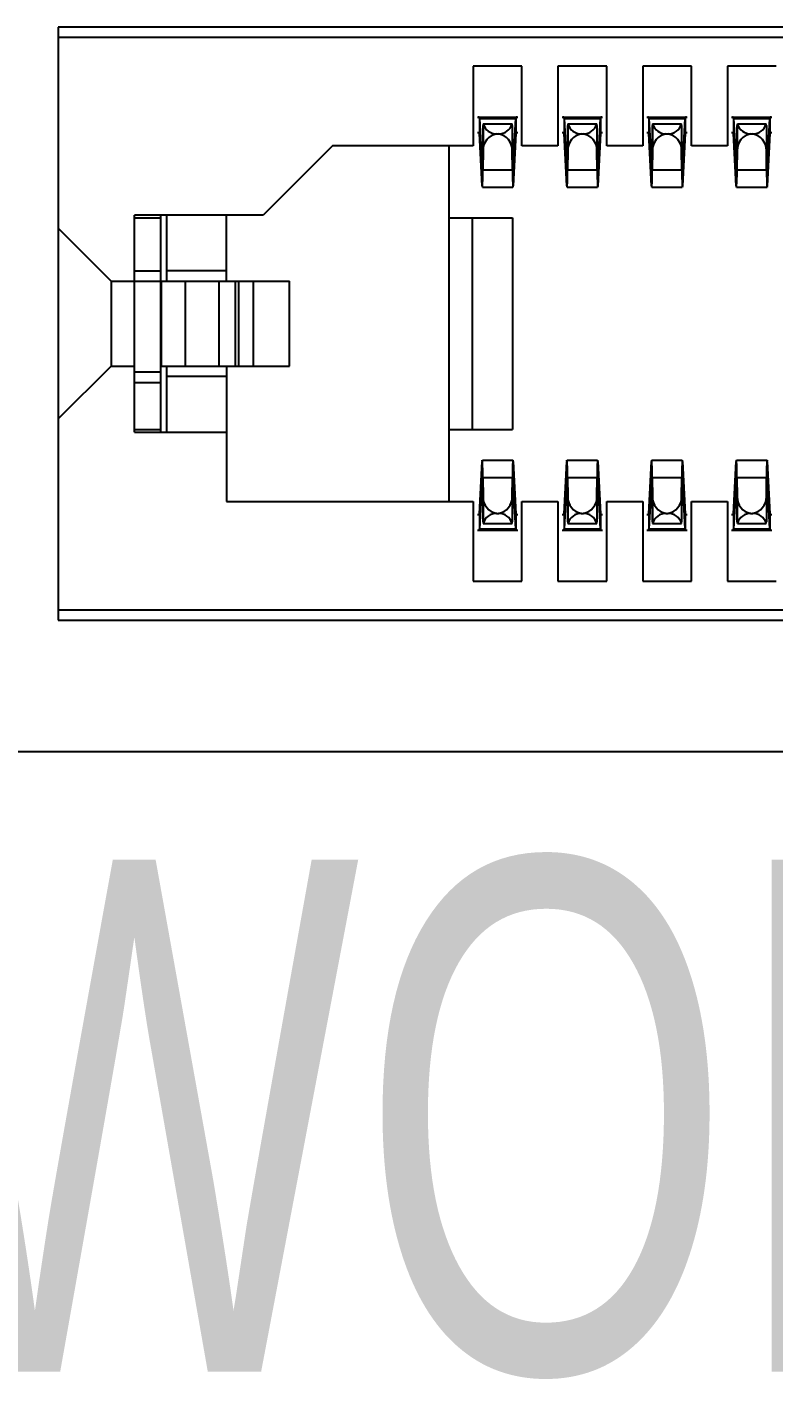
# Model space of a CAD drawing. Header units: millimetres. Extents: x -29 to 45, y -58 to 43.
# Drawn here: x -14.04 to -6.99, y -48.92 to -36.16 of the extents above; entities that cross this region are included whole.
import ezdxf

# ---------------------------------------------------------------- set-up
doc = ezdxf.new("R2010")
doc.units = ezdxf.units.MM
doc.styles.add('SLDTEXTSTYLE0', font='TXT', dxfattribs={"width": 0.7})

msp = doc.modelspace()

# ---------------------------------------------------------------- linework, layer by layer
at = {"color": 7, "linetype": 'Continuous', "lineweight": 25}
for p, q in [((-13.75, -36.16), (-13.75, -41.76)), ((12.2, -36.16), (-13.75, -36.16)), ((12.3, -36.26), (-13.75, -36.26)), ((-9.83, -36.53), (-9.83, -37.28)), ((-9.37, -36.53), (-9.83, -36.53)), ((-9.37, -37.28), (-9.37, -36.53)), ((-9.03, -36.53), (-9.03, -37.28)), ((-8.57, -36.53), (-9.03, -36.53)), ((-8.57, -37.28), (-8.57, -36.53)), ((-8.23, -36.53), (-8.23, -37.28)), ((-7.77, -36.53), (-8.23, -36.53)), ((-7.77, -37.28), (-7.77, -36.53)), ((-6.97, -36.53), (-7.43, -36.53)), ((-7.43, -36.53), (-7.43, -37.28)), ((-9.79, -37.01), (-9.41, -37.01)), ((-9.772, -37.016), (-9.772, -37.165)), ((-9.772, -37.024), (-9.745, -37.513)), ((-9.772, -37.024), (-9.428, -37.024)), ((-9.741, -37.413), (-9.738, -37.09)), ((-9.738, -37.09), (-9.738, -37.325)), ((-9.736, -37.074), (-9.464, -37.074)), ((-9.463, -37.09), (-9.463, -37.325)), ((-9.463, -37.09), (-9.459, -37.413)), ((-9.455, -37.513), (-9.428, -37.024)), ((-9.428, -37.016), (-9.428, -37.165)), ((-8.99, -37.01), (-8.61, -37.01)), ((-8.972, -37.016), (-8.972, -37.165)), ((-8.972, -37.024), (-8.945, -37.513)), ((-8.972, -37.024), (-8.628, -37.024)), ((-8.941, -37.413), (-8.938, -37.09)), ((-8.938, -37.09), (-8.938, -37.325)), ((-8.936, -37.074), (-8.664, -37.074)), ((-8.662, -37.09), (-8.662, -37.325)), ((-8.662, -37.09), (-8.659, -37.413)), ((-8.655, -37.513), (-8.628, -37.024)), ((-8.628, -37.016), (-8.628, -37.165)), ((-8.19, -37.01), (-7.81, -37.01)), ((-8.172, -37.016), (-8.172, -37.165)), ((-8.172, -37.024), (-8.145, -37.513)), ((-8.172, -37.024), (-7.828, -37.024)), ((-8.141, -37.413), (-8.137, -37.09)), ((-8.137, -37.09), (-8.137, -37.325)), ((-8.136, -37.074), (-7.864, -37.074)), ((-7.862, -37.09), (-7.862, -37.325)), ((-7.862, -37.09), (-7.859, -37.413)), ((-7.855, -37.513), (-7.828, -37.024)), ((-7.828, -37.016), (-7.828, -37.165)), ((-7.39, -37.01), (-7.01, -37.01)), ((-7.372, -37.016), (-7.372, -37.165)), ((-7.372, -37.024), (-7.345, -37.513)), ((-7.372, -37.024), (-7.028, -37.024)), ((-7.341, -37.413), (-7.338, -37.09)), ((-7.338, -37.09), (-7.338, -37.325)), ((-7.336, -37.074), (-7.064, -37.074)), ((-7.062, -37.09), (-7.062, -37.325)), ((-7.062, -37.09), (-7.059, -37.413)), ((-7.055, -37.513), (-7.028, -37.024)), ((-7.028, -37.016), (-7.028, -37.165)), ((-9.79, -37.155), (-9.775, -37.155)), ((-9.746, -37.658), (-9.772, -37.165)), ((-9.608, -37.169), (-9.592, -37.169)), ((-9.428, -37.165), (-9.454, -37.658)), ((-9.425, -37.155), (-9.41, -37.155)), ((-8.99, -37.155), (-8.975, -37.155)), ((-8.946, -37.658), (-8.972, -37.165)), ((-8.808, -37.169), (-8.792, -37.169)), ((-8.628, -37.165), (-8.654, -37.658)), ((-8.625, -37.155), (-8.61, -37.155)), ((-8.19, -37.155), (-8.175, -37.155)), ((-8.146, -37.658), (-8.172, -37.165)), ((-8.008, -37.169), (-7.992, -37.169)), ((-7.828, -37.165), (-7.854, -37.658)), ((-7.825, -37.155), (-7.81, -37.155)), ((-7.39, -37.155), (-7.375, -37.155)), ((-7.346, -37.658), (-7.372, -37.165)), ((-7.208, -37.169), (-7.192, -37.169)), ((-7.028, -37.165), (-7.054, -37.658)), ((-7.025, -37.155), (-7.01, -37.155)), ((-11.16, -37.28), (-11.815, -37.935)), ((-9.83, -37.28), (-11.16, -37.28)), ((-10.06, -37.28), (-10.06, -40.64)), ((-9.738, -37.325), (-9.74, -37.508)), ((-9.46, -37.508), (-9.463, -37.325)), ((-9.03, -37.28), (-9.37, -37.28)), ((-8.938, -37.325), (-8.94, -37.508)), ((-8.66, -37.508), (-8.662, -37.325)), ((-8.23, -37.28), (-8.57, -37.28)), ((-8.137, -37.325), (-8.14, -37.508)), ((-7.86, -37.508), (-7.862, -37.325)), ((-7.43, -37.28), (-7.77, -37.28)), ((-7.338, -37.325), (-7.34, -37.508)), ((-7.06, -37.508), (-7.062, -37.325)), ((-9.745, -37.513), (-9.743, -37.513)), ((-9.74, -37.508), (-9.46, -37.508)), ((-9.457, -37.513), (-9.455, -37.513)), ((-8.945, -37.513), (-8.943, -37.513)), ((-8.94, -37.508), (-8.66, -37.508)), ((-8.657, -37.513), (-8.655, -37.513)), ((-8.145, -37.513), (-8.143, -37.513)), ((-8.14, -37.508), (-7.86, -37.508)), ((-7.857, -37.513), (-7.855, -37.513)), ((-7.345, -37.513), (-7.343, -37.513)), ((-7.34, -37.508), (-7.06, -37.508)), ((-7.057, -37.513), (-7.055, -37.513)), ((-9.744, -37.672), (-9.456, -37.672)), ((-8.944, -37.672), (-8.656, -37.672)), ((-8.144, -37.672), (-7.856, -37.672)), ((-7.344, -37.672), (-7.056, -37.672)), ((-11.815, -37.935), (-13.03, -37.935)), ((-13.03, -39.985), (-13.03, -37.935)), ((-13.03, -37.96), (-12.78, -37.96)), ((-12.78, -39.985), (-12.78, -37.935)), ((-12.725, -38.56), (-12.725, -37.935)), ((-12.16, -38.56), (-12.16, -37.935)), ((-10.06, -37.96), (-9.46, -37.96)), ((-9.84, -37.96), (-9.84, -39.96)), ((-9.46, -37.96), (-9.46, -39.96)), ((-13.25, -38.56), (-13.75, -38.06)), ((-13.03, -38.46), (-12.78, -38.46)), ((-12.16, -38.46), (-12.725, -38.46)), ((-13.25, -38.56), (-12.78, -38.56)), ((-13.25, -38.56), (-13.25, -39.36)), ((-12.778, -38.56), (-11.565, -38.56)), ((-12.778, -38.56), (-12.778, -39.36)), ((-12.552, -38.56), (-12.552, -39.36)), ((-12.232, -38.56), (-12.232, -39.36)), ((-12.08, -38.56), (-12.08, -39.36)), ((-12.046, -38.56), (-12.046, -39.36)), ((-11.91, -38.56), (-11.91, -39.36)), ((-11.565, -39.36), (-11.565, -38.56)), ((-13.75, -39.86), (-13.25, -39.36)), ((-13.25, -39.36), (-13.03, -39.36)), ((-13.03, -39.414), (-12.78, -39.414)), ((-12.778, -39.36), (-11.565, -39.36)), ((-12.725, -39.985), (-12.725, -39.36)), ((-12.16, -39.36), (-12.16, -40.64)), ((-13.03, -39.514), (-12.78, -39.514)), ((-12.16, -39.46), (-12.725, -39.46)), ((-13.03, -39.96), (-12.78, -39.96)), ((-13.03, -39.985), (-12.16, -39.985)), ((-10.06, -39.96), (-9.46, -39.96)), ((-9.772, -40.755), (-9.746, -40.262)), ((-9.744, -40.248), (-9.456, -40.248)), ((-9.454, -40.262), (-9.428, -40.755)), ((-8.972, -40.755), (-8.946, -40.262)), ((-8.944, -40.248), (-8.656, -40.248)), ((-8.654, -40.262), (-8.628, -40.755)), ((-8.172, -40.755), (-8.146, -40.262)), ((-8.144, -40.248), (-7.856, -40.248)), ((-7.854, -40.262), (-7.828, -40.755)), ((-7.372, -40.755), (-7.346, -40.262)), ((-7.344, -40.248), (-7.056, -40.248)), ((-7.054, -40.262), (-7.028, -40.755)), ((-9.745, -40.407), (-9.772, -40.896)), ((-9.745, -40.407), (-9.743, -40.407)), ((-9.74, -40.412), (-9.738, -40.595)), ((-9.74, -40.412), (-9.46, -40.412)), ((-9.463, -40.595), (-9.46, -40.412)), ((-9.457, -40.407), (-9.455, -40.407)), ((-9.428, -40.896), (-9.455, -40.407)), ((-8.945, -40.407), (-8.972, -40.896)), ((-8.945, -40.407), (-8.943, -40.407)), ((-8.94, -40.412), (-8.938, -40.595)), ((-8.94, -40.412), (-8.66, -40.412)), ((-8.662, -40.595), (-8.66, -40.412)), ((-8.657, -40.407), (-8.655, -40.407)), ((-8.628, -40.896), (-8.655, -40.407)), ((-8.145, -40.407), (-8.172, -40.896)), ((-8.145, -40.407), (-8.143, -40.407)), ((-8.14, -40.412), (-8.137, -40.595)), ((-8.14, -40.412), (-7.86, -40.412)), ((-7.862, -40.595), (-7.86, -40.412)), ((-7.857, -40.407), (-7.855, -40.407)), ((-7.828, -40.896), (-7.855, -40.407)), ((-7.345, -40.407), (-7.372, -40.896)), ((-7.345, -40.407), (-7.343, -40.407)), ((-7.34, -40.412), (-7.338, -40.595)), ((-7.34, -40.412), (-7.06, -40.412)), ((-7.062, -40.595), (-7.06, -40.412)), ((-7.057, -40.407), (-7.055, -40.407)), ((-7.028, -40.896), (-7.055, -40.407)), ((-9.738, -40.83), (-9.741, -40.507)), ((-9.459, -40.507), (-9.463, -40.83)), ((-8.938, -40.83), (-8.941, -40.507)), ((-8.659, -40.507), (-8.662, -40.83)), ((-8.137, -40.83), (-8.141, -40.507)), ((-7.859, -40.507), (-7.862, -40.83)), ((-7.338, -40.83), (-7.341, -40.507)), ((-7.059, -40.507), (-7.062, -40.83)), ((-12.16, -40.64), (-9.83, -40.64)), ((-9.83, -40.64), (-9.83, -41.39)), ((-9.738, -40.595), (-9.738, -40.83)), ((-9.463, -40.595), (-9.463, -40.83)), ((-9.37, -40.64), (-9.03, -40.64)), ((-9.37, -41.39), (-9.37, -40.64)), ((-9.03, -40.64), (-9.03, -41.39)), ((-8.938, -40.595), (-8.938, -40.83)), ((-8.662, -40.595), (-8.662, -40.83)), ((-8.57, -40.64), (-8.23, -40.64)), ((-8.57, -41.39), (-8.57, -40.64)), ((-8.23, -40.64), (-8.23, -41.39)), ((-8.137, -40.595), (-8.137, -40.83)), ((-7.862, -40.595), (-7.862, -40.83)), ((-7.77, -40.64), (-7.43, -40.64)), ((-7.77, -41.39), (-7.77, -40.64)), ((-7.43, -40.64), (-7.43, -41.39)), ((-7.338, -40.595), (-7.338, -40.83)), ((-7.062, -40.595), (-7.062, -40.83)), ((-9.775, -40.765), (-9.79, -40.765)), ((-9.772, -40.755), (-9.772, -40.904)), ((-9.608, -40.751), (-9.592, -40.751)), ((-9.428, -40.755), (-9.428, -40.904)), ((-9.41, -40.765), (-9.425, -40.765)), ((-8.975, -40.765), (-8.99, -40.765)), ((-8.972, -40.755), (-8.972, -40.904)), ((-8.808, -40.751), (-8.792, -40.751)), ((-8.628, -40.755), (-8.628, -40.904)), ((-8.61, -40.765), (-8.625, -40.765)), ((-8.175, -40.765), (-8.19, -40.765)), ((-8.172, -40.755), (-8.172, -40.904)), ((-8.008, -40.751), (-7.992, -40.751)), ((-7.828, -40.755), (-7.828, -40.904)), ((-7.81, -40.765), (-7.825, -40.765)), ((-7.375, -40.765), (-7.39, -40.765)), ((-7.372, -40.755), (-7.372, -40.904)), ((-7.208, -40.751), (-7.192, -40.751)), ((-7.028, -40.755), (-7.028, -40.904)), ((-7.01, -40.765), (-7.025, -40.765)), ((-9.79, -40.91), (-9.41, -40.91)), ((-9.772, -40.896), (-9.428, -40.896)), ((-9.736, -40.846), (-9.464, -40.846)), ((-8.99, -40.91), (-8.61, -40.91)), ((-8.972, -40.896), (-8.628, -40.896)), ((-8.936, -40.846), (-8.664, -40.846)), ((-8.19, -40.91), (-7.81, -40.91)), ((-8.172, -40.896), (-7.828, -40.896)), ((-8.136, -40.846), (-7.864, -40.846)), ((-7.39, -40.91), (-7.01, -40.91)), ((-7.372, -40.896), (-7.028, -40.896)), ((-7.336, -40.846), (-7.064, -40.846)), ((-9.83, -41.39), (-9.37, -41.39)), ((-9.03, -41.39), (-8.57, -41.39)), ((-8.23, -41.39), (-7.77, -41.39)), ((-7.43, -41.39), (-6.97, -41.39)), ((-13.75, -41.66), (13.75, -41.66)), ((-13.75, -41.76), (13.75, -41.76)), ((-26.75, -43), (26.75, -43))]:
    msp.add_line(p, q, dxfattribs=at)
at = {"color": 7, "linetype": 'Continuous', "lineweight": 25, "flags": 128}
for points in [[(-9.741, -37.413), (-9.742, -37.452), (-9.742, -37.484), (-9.743, -37.508), (-9.743, -37.524), (-9.744, -37.53), (-9.745, -37.526), (-9.745, -37.513)], [(-9.455, -37.513), (-9.455, -37.526), (-9.456, -37.53), (-9.457, -37.524), (-9.457, -37.508), (-9.458, -37.484), (-9.458, -37.452), (-9.459, -37.413)], [(-8.941, -37.413), (-8.942, -37.452), (-8.942, -37.484), (-8.943, -37.508), (-8.943, -37.524), (-8.944, -37.53), (-8.945, -37.526), (-8.945, -37.513)], [(-8.655, -37.513), (-8.655, -37.526), (-8.656, -37.53), (-8.657, -37.524), (-8.657, -37.508), (-8.658, -37.484), (-8.658, -37.452), (-8.659, -37.413)], [(-8.141, -37.413), (-8.142, -37.452), (-8.142, -37.484), (-8.143, -37.508), (-8.143, -37.524), (-8.144, -37.53), (-8.145, -37.526), (-8.145, -37.513)], [(-7.855, -37.513), (-7.855, -37.526), (-7.856, -37.53), (-7.857, -37.524), (-7.857, -37.508), (-7.858, -37.484), (-7.858, -37.452), (-7.859, -37.413)], [(-7.341, -37.413), (-7.342, -37.452), (-7.342, -37.484), (-7.343, -37.508), (-7.343, -37.524), (-7.344, -37.53), (-7.345, -37.526), (-7.345, -37.513)], [(-7.055, -37.513), (-7.055, -37.526), (-7.056, -37.53), (-7.057, -37.524), (-7.057, -37.508), (-7.058, -37.484), (-7.058, -37.452), (-7.059, -37.413)], [(-9.745, -40.407), (-9.745, -40.394), (-9.744, -40.39), (-9.743, -40.396), (-9.743, -40.412), (-9.742, -40.436), (-9.742, -40.468), (-9.741, -40.507)], [(-9.459, -40.507), (-9.458, -40.468), (-9.458, -40.436), (-9.457, -40.412), (-9.457, -40.396), (-9.456, -40.39), (-9.455, -40.394), (-9.455, -40.407)], [(-8.945, -40.407), (-8.945, -40.394), (-8.944, -40.39), (-8.943, -40.396), (-8.943, -40.412), (-8.942, -40.436), (-8.942, -40.468), (-8.941, -40.507)], [(-8.659, -40.507), (-8.658, -40.468), (-8.658, -40.436), (-8.657, -40.412), (-8.657, -40.396), (-8.656, -40.39), (-8.655, -40.394), (-8.655, -40.407)], [(-8.145, -40.407), (-8.145, -40.394), (-8.144, -40.39), (-8.143, -40.396), (-8.143, -40.412), (-8.142, -40.436), (-8.142, -40.468), (-8.141, -40.507)], [(-7.859, -40.507), (-7.858, -40.468), (-7.858, -40.436), (-7.857, -40.412), (-7.857, -40.396), (-7.856, -40.39), (-7.855, -40.394), (-7.855, -40.407)], [(-7.345, -40.407), (-7.345, -40.394), (-7.344, -40.39), (-7.343, -40.396), (-7.343, -40.412), (-7.342, -40.436), (-7.342, -40.468), (-7.341, -40.507)], [(-7.059, -40.507), (-7.058, -40.468), (-7.058, -40.436), (-7.057, -40.412), (-7.057, -40.396), (-7.056, -40.39), (-7.055, -40.394), (-7.055, -40.407)]]:
    msp.add_lwpolyline(points, dxfattribs=at)
at = {"color": 7, "linetype": 'Continuous', "lineweight": 25}
for centre, radius, start, end in [((-10.064, -37.039), 0.293, 2.901, 4.4328), ((-9.539, -37.101), 0.199, 172.1708, 176.8444), ((-9.609, -37.036), 0.133, 196.531, 270.2223), ((-9.589, -37.04), 0.129, 268.592, 344.6547), ((-9.661, -37.101), 0.199, 3.1556, 7.8292), ((-9.136, -37.039), 0.293, 175.5672, 177.099), ((-9.264, -37.039), 0.293, 2.901, 4.4328), ((-8.739, -37.101), 0.199, 172.1708, 176.8444), ((-8.809, -37.036), 0.133, 196.531, 270.2223), ((-8.789, -37.04), 0.129, 268.592, 344.6547), ((-8.861, -37.101), 0.199, 3.1556, 7.8292), ((-8.336, -37.039), 0.293, 175.5672, 177.099), ((-8.464, -37.039), 0.293, 2.901, 4.4328), ((-7.939, -37.101), 0.199, 172.1708, 176.8444), ((-8.009, -37.036), 0.133, 196.531, 270.2223), ((-7.989, -37.04), 0.129, 268.592, 344.6547), ((-8.061, -37.101), 0.199, 3.1556, 7.8292), ((-7.536, -37.039), 0.293, 175.5672, 177.099), ((-7.664, -37.039), 0.293, 2.901, 4.4328), ((-7.139, -37.101), 0.199, 172.1708, 176.8444), ((-7.209, -37.036), 0.133, 196.531, 270.2223), ((-7.189, -37.04), 0.129, 268.592, 344.6547), ((-7.261, -37.101), 0.199, 3.1556, 7.8292), ((-6.736, -37.039), 0.293, 175.5672, 177.099), ((-9.797, -37.167), 0.0245, 3.6682, 28.7907), ((-9.583, -37.322), 0.155, 99.3962, 181.2414), ((-9.617, -37.322), 0.155, 358.7586, 80.6038), ((-9.403, -37.167), 0.0245, 151.2093, 176.3318), ((-8.997, -37.167), 0.0245, 3.6682, 28.7907), ((-8.783, -37.322), 0.155, 99.3962, 181.2414), ((-8.817, -37.322), 0.155, 358.7586, 80.6038), ((-8.603, -37.167), 0.0245, 151.2093, 176.3318), ((-8.197, -37.167), 0.0245, 3.6682, 28.7907), ((-7.983, -37.322), 0.155, 99.3962, 181.2414), ((-8.017, -37.322), 0.155, 358.7586, 80.6038), ((-7.803, -37.167), 0.0245, 151.2093, 176.3318), ((-7.397, -37.167), 0.0245, 3.6682, 28.7907), ((-7.183, -37.322), 0.155, 99.3962, 181.2414), ((-7.217, -37.322), 0.155, 358.7586, 80.6038), ((-7.003, -37.167), 0.0245, 151.2093, 176.3318), ((-11.543, -37.537), 1.804, 355.7043, 0.9163), ((-7.344, -37.528), 2.116, 179.4688, 183.9105), ((-10.743, -37.537), 1.804, 355.7043, 0.9163), ((-6.544, -37.528), 2.116, 179.4688, 183.9105), ((-9.943, -37.537), 1.804, 355.7043, 0.9163), ((-5.744, -37.528), 2.116, 179.4688, 183.9105), ((-9.143, -37.537), 1.804, 355.7043, 0.9163), ((-4.944, -37.528), 2.116, 179.4688, 183.9105), ((-9.699, -37.66), 0.0475, 177.8693, 194.9384), ((-9.501, -37.66), 0.0475, 345.0616, 2.1307), ((-8.899, -37.66), 0.0475, 177.8693, 194.9384), ((-8.701, -37.66), 0.0475, 345.0616, 2.1307), ((-8.099, -37.66), 0.0475, 177.8693, 194.9384), ((-7.901, -37.66), 0.0475, 345.0616, 2.1307), ((-7.299, -37.66), 0.0475, 177.8693, 194.9384), ((-7.101, -37.66), 0.0475, 345.0616, 2.1307), ((-9.699, -40.26), 0.0475, 165.0616, 182.1307), ((-11.856, -40.392), 2.116, 359.4688, 3.9105), ((-7.657, -40.383), 1.804, 175.7043, 180.9163), ((-9.501, -40.26), 0.0475, 357.8693, 14.9384), ((-8.899, -40.26), 0.0475, 165.0616, 182.1307), ((-11.056, -40.392), 2.116, 359.4688, 3.9105), ((-6.857, -40.383), 1.804, 175.7043, 180.9163), ((-8.701, -40.26), 0.0475, 357.8693, 14.9384), ((-8.099, -40.26), 0.0475, 165.0616, 182.1307), ((-10.256, -40.392), 2.116, 359.4688, 3.9105), ((-6.057, -40.383), 1.804, 175.7043, 180.9163), ((-7.901, -40.26), 0.0475, 357.8693, 14.9384), ((-7.299, -40.26), 0.0475, 165.0616, 182.1307), ((-9.456, -40.392), 2.116, 359.4688, 3.9105), ((-5.257, -40.383), 1.804, 175.7043, 180.9163), ((-7.101, -40.26), 0.0475, 357.8693, 14.9384), ((-9.583, -40.598), 0.155, 178.7586, 260.6038), ((-9.617, -40.598), 0.155, 279.3962, 1.2414), ((-8.783, -40.598), 0.155, 178.7586, 260.6038), ((-8.817, -40.598), 0.155, 279.3962, 1.2414), ((-7.983, -40.598), 0.155, 178.7586, 260.6038), ((-8.017, -40.598), 0.155, 279.3962, 1.2414), ((-7.183, -40.598), 0.155, 178.7586, 260.6038), ((-7.217, -40.598), 0.155, 279.3962, 1.2414), ((-9.797, -40.753), 0.0245, 331.2093, 356.3318), ((-9.539, -40.819), 0.199, 183.1556, 187.8292), ((-9.611, -40.88), 0.129, 88.592, 164.6547), ((-9.591, -40.884), 0.133, 16.531, 90.2223), ((-9.661, -40.819), 0.199, 352.1708, 356.8444), ((-9.403, -40.753), 0.0245, 183.6682, 208.7907), ((-8.997, -40.753), 0.0245, 331.2093, 356.3318), ((-8.739, -40.819), 0.199, 183.1556, 187.8292), ((-8.811, -40.88), 0.129, 88.592, 164.6547), ((-8.791, -40.884), 0.133, 16.531, 90.2223), ((-8.861, -40.819), 0.199, 352.1708, 356.8444), ((-8.603, -40.753), 0.0245, 183.6682, 208.7907), ((-8.197, -40.753), 0.0245, 331.2093, 356.3318), ((-7.939, -40.819), 0.199, 183.1556, 187.8292), ((-8.011, -40.88), 0.129, 88.592, 164.6547), ((-7.991, -40.884), 0.133, 16.531, 90.2223), ((-8.061, -40.819), 0.199, 352.1708, 356.8444), ((-7.803, -40.753), 0.0245, 183.6682, 208.7907), ((-7.397, -40.753), 0.0245, 331.2093, 356.3318), ((-7.139, -40.819), 0.199, 183.1556, 187.8292), ((-7.211, -40.88), 0.129, 88.592, 164.6547), ((-7.191, -40.884), 0.133, 16.531, 90.2223), ((-7.261, -40.819), 0.199, 352.1708, 356.8444), ((-7.003, -40.753), 0.0245, 183.6682, 208.7907), ((-10.064, -40.881), 0.293, 355.5672, 357.099), ((-9.136, -40.881), 0.293, 182.901, 184.4328), ((-9.264, -40.881), 0.293, 355.5672, 357.099), ((-8.336, -40.881), 0.293, 182.901, 184.4328), ((-8.464, -40.881), 0.293, 355.5672, 357.099), ((-7.536, -40.881), 0.293, 182.901, 184.4328), ((-7.664, -40.881), 0.293, 355.5672, 357.099), ((-6.736, -40.881), 0.293, 182.901, 184.4328)]:
    msp.add_arc(centre, radius, start, end, dxfattribs=at)
for points, knots in [([(-9.772, -37.016), (-9.773, -37.014), (-9.774, -37.01), (-9.78, -37.01), (-9.783, -37.01)], [0, 0, 0, 0, 0.559652, 1, 1, 1, 1]), ([(-9.417, -37.01), (-9.42, -37.01), (-9.426, -37.011), (-9.427, -37.014), (-9.428, -37.016)], [0, 0, 0, 0, 0.559652, 1, 1, 1, 1]), ([(-8.972, -37.016), (-8.973, -37.014), (-8.974, -37.01), (-8.98, -37.01), (-8.983, -37.01)], [0, 0, 0, 0, 0.559652, 1, 1, 1, 1]), ([(-8.617, -37.01), (-8.62, -37.01), (-8.626, -37.011), (-8.627, -37.014), (-8.628, -37.016)], [0, 0, 0, 0, 0.559652, 1, 1, 1, 1]), ([(-8.172, -37.016), (-8.173, -37.014), (-8.174, -37.01), (-8.18, -37.01), (-8.183, -37.01)], [0, 0, 0, 0, 0.559652, 1, 1, 1, 1]), ([(-7.817, -37.01), (-7.82, -37.01), (-7.826, -37.011), (-7.827, -37.014), (-7.828, -37.016)], [0, 0, 0, 0, 0.559652, 1, 1, 1, 1]), ([(-7.372, -37.016), (-7.373, -37.014), (-7.374, -37.01), (-7.38, -37.01), (-7.383, -37.01)], [0, 0, 0, 0, 0.5596521, 1, 1, 1, 1]), ([(-7.017, -37.01), (-7.02, -37.01), (-7.026, -37.011), (-7.027, -37.014), (-7.028, -37.016)], [0, 0, 0, 0, 0.559652, 1, 1, 1, 1]), ([(-9.783, -40.91), (-9.78, -40.91), (-9.774, -40.909), (-9.773, -40.906), (-9.772, -40.904)], [0, 0, 0, 0, 0.559652, 1, 1, 1, 1]), ([(-9.428, -40.904), (-9.427, -40.906), (-9.426, -40.91), (-9.42, -40.91), (-9.417, -40.91)], [0, 0, 0, 0, 0.559652, 1, 1, 1, 1]), ([(-8.983, -40.91), (-8.98, -40.91), (-8.974, -40.909), (-8.973, -40.906), (-8.972, -40.904)], [0, 0, 0, 0, 0.559652, 1, 1, 1, 1]), ([(-8.628, -40.904), (-8.627, -40.906), (-8.626, -40.91), (-8.62, -40.91), (-8.617, -40.91)], [0, 0, 0, 0, 0.559652, 1, 1, 1, 1]), ([(-8.183, -40.91), (-8.18, -40.91), (-8.174, -40.909), (-8.173, -40.906), (-8.172, -40.904)], [0, 0, 0, 0, 0.5596519, 1, 1, 1, 1]), ([(-7.828, -40.904), (-7.827, -40.906), (-7.826, -40.91), (-7.82, -40.91), (-7.817, -40.91)], [0, 0, 0, 0, 0.559652, 1, 1, 1, 1]), ([(-7.383, -40.91), (-7.38, -40.91), (-7.374, -40.909), (-7.373, -40.906), (-7.372, -40.904)], [0, 0, 0, 0, 0.559652, 1, 1, 1, 1]), ([(-7.028, -40.904), (-7.027, -40.906), (-7.026, -40.91), (-7.02, -40.91), (-7.017, -40.91)], [0, 0, 0, 0, 0.559652, 1, 1, 1, 1])]:
    msp.add_open_spline(points, degree=3, knots=knots, dxfattribs=at)

# ---------------------------------------------------------------- texts
at = {"color": 7, "linetype": 'Continuous', "insert": (-28.75, -44.02), "char_height": 4.83362, "attachment_point": 1, "style": 'SLDTEXTSTYLE0'}
msp.add_mtext('SOLIDWORKS Educational Product.', dxfattribs=at)

doc.saveas('drawing.dxf')
